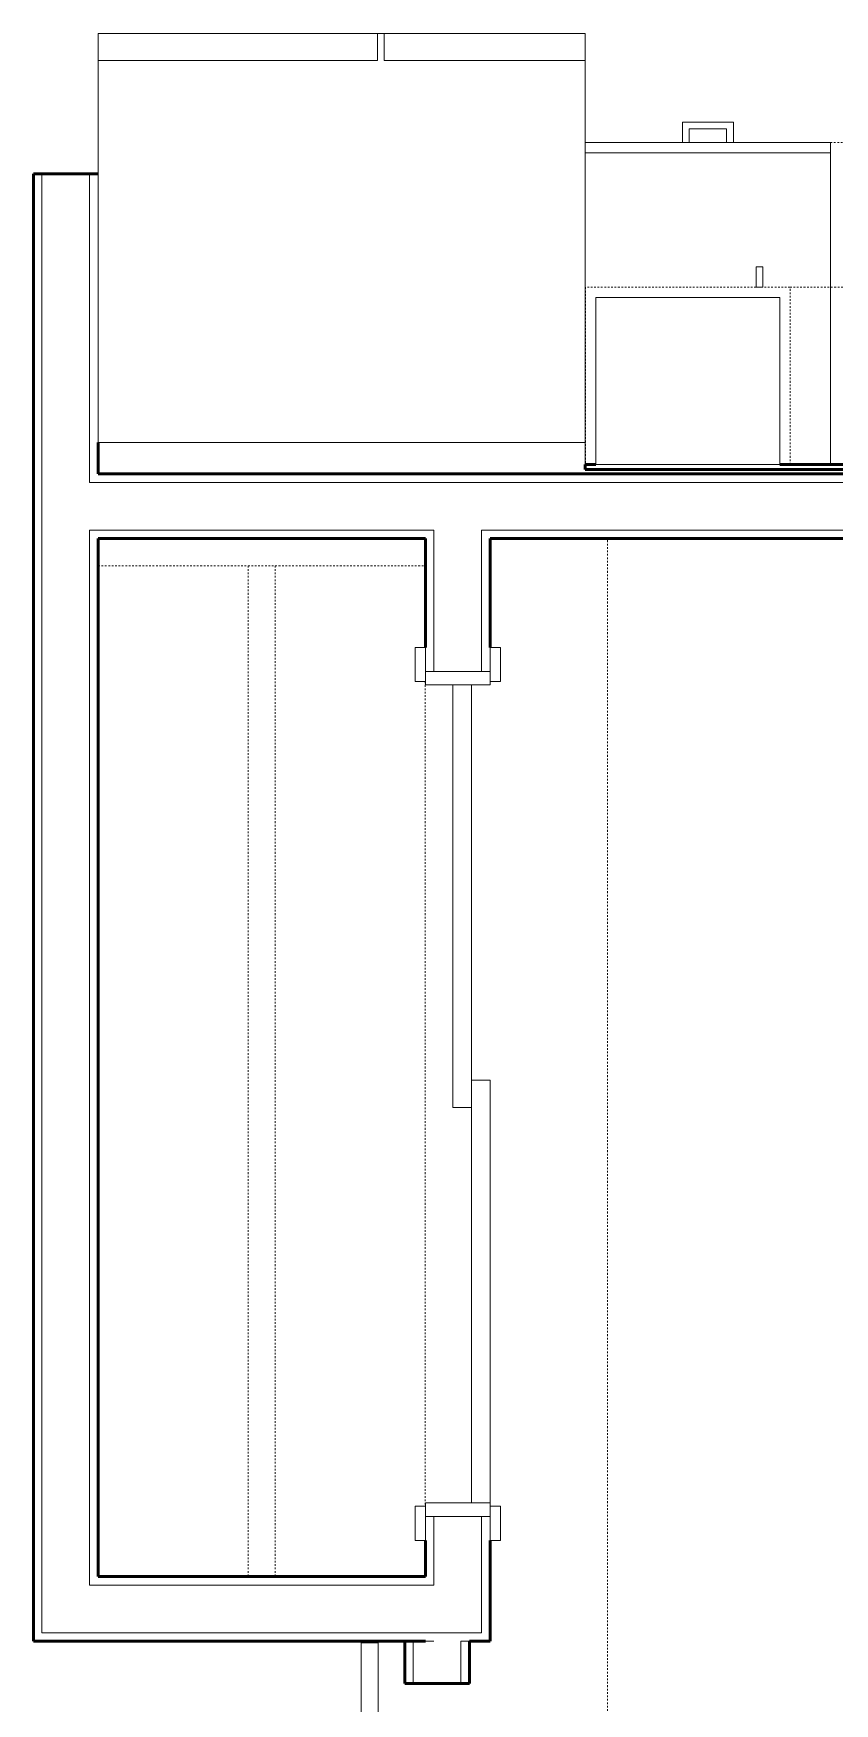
# Model space of a CAD drawing. Header units: inches. Extents: x -4217 to -1814, y 9706 to 12425.
# Drawn here: x -2674.7 to -2615.9, y 10561.3 to 10683.9 of the extents above; entities that cross this region are included whole.
import ezdxf

# ---------------------------------------------------------------- set-up
doc = ezdxf.new("R2010")
doc.units = ezdxf.units.IN
doc.header["$MEASUREMENT"] = 0
doc.linetypes.add('Dash', pattern=[0.25, 0.125, -0.125])
for name, color, linetype, lineweight in [('A-DOOR-1', 250, 'Continuous', 9), ('A-DOOR-2', 90, 'Continuous', 20), ('A-DOOR-4', 50, 'Continuous', 13), ('A-DOOR-FRAM-1', 90, 'Continuous', 20), ('A-WALL-3', 10, 'Continuous', 50), ('A-WALL-4', 50, 'Continuous', 13), ('I-FURN-HDLN-1', 250, 'Dash', 9), ('Q-CASE-3', 250, 'Continuous', 9), ('Q-CASE-4', 250, 'Dash', 9), ('Q-CASE-HDLN-1', 250, 'Dash', 9), ('Q-SPCQ-1', 250, 'Continuous', 9)]:
    doc.layers.add(name, color=color, linetype=linetype, lineweight=lineweight)

msp = doc.modelspace()

# ---------------------------------------------------------------- linework, layer by layer
at = {"layer": 'A-DOOR-1'}
for p, q in [((-2646.7006, 10638.80673), (-2645.9506, 10638.80673)), ((-2646.7006, 10636.30673), (-2646.7006, 10638.80673)), ((-2645.9506, 10638.80673), (-2645.9506, 10636.30673)), ((-2641.2006, 10638.80673), (-2640.4506, 10638.80673)), ((-2641.2006, 10636.30673), (-2641.2006, 10638.80673)), ((-2640.4506, 10638.80673), (-2640.4506, 10636.30673)), ((-2645.9506, 10636.30673), (-2646.7006, 10636.30673)), ((-2640.4506, 10636.30673), (-2641.2006, 10636.30673)), ((-2646.7006, 10575.80673), (-2645.9506, 10575.80673)), ((-2646.7006, 10573.30673), (-2646.7006, 10575.80673)), ((-2645.9506, 10575.80673), (-2645.9506, 10573.30673)), ((-2641.2006, 10575.80673), (-2640.4506, 10575.80673)), ((-2641.2006, 10573.30673), (-2641.2006, 10575.80673)), ((-2640.4506, 10575.80673), (-2640.4506, 10573.30673)), ((-2645.9506, 10573.30673), (-2646.7006, 10573.30673)), ((-2640.4506, 10573.30673), (-2641.2006, 10573.30673))]:
    msp.add_line(p, q, dxfattribs=at)
at = {"layer": 'A-DOOR-2'}
for p, q in [((-2643.9506, 10636.05673), (-2642.5756, 10636.05673)), ((-2643.9506, 10605.05673), (-2643.9506, 10636.05673)), ((-2642.5756, 10636.05673), (-2642.5756, 10605.05673)), ((-2642.5756, 10607.05673), (-2641.2006, 10607.05673)), ((-2642.5756, 10576.05673), (-2642.5756, 10607.05673)), ((-2641.2006, 10607.05673), (-2641.2006, 10576.05673)), ((-2642.5756, 10605.05673), (-2643.9506, 10605.05673)), ((-2641.2006, 10576.05673), (-2642.5756, 10576.05673))]:
    msp.add_line(p, q, dxfattribs=at)
at = {"layer": 'A-DOOR-4'}
for p, q in [((-2650.67166, 10565.7957), (-2650.67166, 10484.7957)), ((-2650.67166, 10565.7957), (-2650.04666, 10565.7957)), ((-2650.04666, 10565.7957), (-2649.42166, 10565.7957)), ((-2649.42166, 10484.7957), (-2649.42166, 10565.7957))]:
    msp.add_line(p, q, dxfattribs=at)
at = {"layer": 'A-DOOR-FRAM-1'}
for p, q in [((-2645.9506, 10637.05673), (-2641.2006, 10637.05673)), ((-2645.9506, 10636.05673), (-2645.9506, 10637.05673)), ((-2641.2006, 10637.05673), (-2641.2006, 10636.05673)), ((-2641.2006, 10636.05673), (-2645.9506, 10636.05673)), ((-2645.9506, 10576.05673), (-2641.2006, 10576.05673)), ((-2645.9506, 10575.05673), (-2645.9506, 10576.05673)), ((-2641.2006, 10576.05673), (-2641.2006, 10575.05673)), ((-2641.2006, 10575.05673), (-2645.9506, 10575.05673))]:
    msp.add_line(p, q, dxfattribs=at)
at = {"layer": 'A-WALL-3'}
for p, q in [((-2674.72374, 10673.55673), (-2674.72374, 10570.64756)), ((-2669.97374, 10673.55673), (-2674.72374, 10673.55673)), ((-2669.97374, 10651.5457), (-2669.97374, 10653.8582)), ((-2514.87374, 10651.5457), (-2669.97374, 10651.5457)), ((-2633.44573, 10652.2332), (-2634.22374, 10652.2332)), ((-2634.22374, 10652.2332), (-2634.22374, 10651.8582)), ((-2634.22374, 10651.8582), (-2516.12374, 10651.8582)), ((-2558.37374, 10652.2332), (-2619.94573, 10652.2332)), ((-2669.97374, 10646.7957), (-2645.9506, 10646.7957)), ((-2669.97374, 10570.64756), (-2669.97374, 10646.7957)), ((-2645.9506, 10646.7957), (-2645.9506, 10638.80673)), ((-2641.2006, 10638.80673), (-2641.2006, 10646.7957)), ((-2641.2006, 10646.7957), (-2514.87374, 10646.7957)), ((-2645.9506, 10573.30673), (-2645.9506, 10570.64756)), ((-2641.2006, 10565.89756), (-2641.2006, 10573.30673)), ((-2674.72374, 10570.64756), (-2674.72374, 10566.52256)), ((-2645.9506, 10570.64756), (-2669.97374, 10570.64756)), ((-2674.72374, 10566.52256), (-2674.72374, 10565.89756)), ((-2674.72374, 10565.89756), (-2645.9506, 10565.89756)), ((-2645.9506, 10565.89756), (-2647.47374, 10565.89756)), ((-2647.47374, 10565.89756), (-2647.47374, 10562.7957)), ((-2642.72374, 10562.7957), (-2642.72374, 10565.89756)), ((-2642.72374, 10565.89756), (-2641.8256, 10565.89756)), ((-2641.8256, 10565.89756), (-2641.2006, 10565.89756)), ((-2647.47374, 10562.7957), (-2642.72374, 10562.7957))]:
    msp.add_line(p, q, dxfattribs=at)
at = {"layer": 'A-WALL-4'}
for p, q in [((-2674.09874, 10570.64756), (-2674.09874, 10673.55673)), ((-2670.59874, 10650.9207), (-2670.59874, 10673.55673)), ((-2669.97374, 10650.9207), (-2670.59874, 10650.9207)), ((-2669.97374, 10650.9207), (-2514.87374, 10650.9207)), ((-2669.97374, 10647.4207), (-2670.59874, 10647.4207)), ((-2670.59874, 10570.64756), (-2670.59874, 10647.4207)), ((-2669.97374, 10647.4207), (-2645.3256, 10647.4207)), ((-2645.3256, 10646.7957), (-2645.3256, 10647.4207)), ((-2645.3256, 10646.7957), (-2645.3256, 10637.05673)), ((-2641.8256, 10646.7957), (-2641.8256, 10647.4207)), ((-2641.8256, 10647.4207), (-2514.87374, 10647.4207)), ((-2641.8256, 10646.7957), (-2641.8256, 10637.05673)), ((-2645.3256, 10575.05673), (-2645.3256, 10570.02256)), ((-2641.8256, 10575.05673), (-2641.8256, 10566.52256)), ((-2674.09874, 10570.02256), (-2674.09874, 10570.64756)), ((-2670.59874, 10570.02256), (-2670.59874, 10570.64756)), ((-2674.09874, 10566.52256), (-2674.09874, 10570.02256)), ((-2670.59874, 10570.02256), (-2645.9506, 10570.02256)), ((-2645.3256, 10570.02256), (-2645.9506, 10570.02256)), ((-2674.09874, 10566.52256), (-2645.9506, 10566.52256)), ((-2646.84874, 10565.89756), (-2646.84874, 10562.7957)), ((-2645.3256, 10566.52256), (-2645.9506, 10566.52256)), ((-2645.3256, 10565.89756), (-2645.9506, 10565.89756)), ((-2641.8256, 10566.52256), (-2645.3256, 10566.52256)), ((-2642.72374, 10565.89756), (-2643.34874, 10565.89756)), ((-2643.34874, 10565.89756), (-2643.34874, 10562.7957))]:
    msp.add_line(p, q, dxfattribs=at)
at = {"layer": 'I-FURN-HDLN-1'}
msp.add_line((-2632.59848, 10526.7957), (-2632.59848, 10646.7957), dxfattribs=at)
at = {"layer": 'Q-CASE-3'}
for p, q in [((-2623.34874, 10677.3582), (-2627.09874, 10677.3582)), ((-2627.09874, 10677.3582), (-2627.09874, 10675.8582)), ((-2623.34874, 10675.8582), (-2623.34874, 10677.3582)), ((-2626.59936, 10675.8582), (-2626.59936, 10676.85882)), ((-2626.59936, 10676.85882), (-2623.84811, 10676.85882)), ((-2623.84811, 10676.85882), (-2623.84811, 10675.8582)), ((-2634.22374, 10675.8582), (-2616.22374, 10675.8582)), ((-2616.22374, 10675.1082), (-2634.22374, 10675.1082)), ((-2626.59936, 10675.8582), (-2627.09874, 10675.8582)), ((-2623.84811, 10675.8582), (-2623.34874, 10675.8582)), ((-2616.22374, 10675.8582), (-2616.22374, 10675.1082)), ((-2616.22374, 10652.2332), (-2616.22374, 10675.1082)), ((-2621.19573, 10666.73245), (-2621.68418, 10666.73245)), ((-2621.68418, 10666.73245), (-2621.68418, 10665.2332)), ((-2621.19573, 10665.2332), (-2621.19573, 10666.73245)), ((-2621.19573, 10665.2332), (-2621.68418, 10665.2332)), ((-2633.44573, 10664.4832), (-2633.44573, 10652.2332)), ((-2619.94573, 10664.4832), (-2633.44573, 10664.4832)), ((-2619.94573, 10652.2332), (-2619.94573, 10664.4832)), ((-2634.22374, 10653.8582), (-2634.22374, 10652.2332)), ((-2633.44573, 10652.2332), (-2619.94573, 10652.2332))]:
    msp.add_line(p, q, dxfattribs=at)
at = {"layer": 'Q-CASE-4'}
for p, q in [((-2634.19573, 10665.2332), (-2634.19573, 10652.2332)), ((-2619.19573, 10665.2332), (-2634.19573, 10665.2332)), ((-2619.19573, 10652.2332), (-2619.19573, 10665.2332)), ((-2619.19573, 10665.2332), (-2589.19573, 10665.2332)), ((-2619.19573, 10652.2332), (-2619.19573, 10665.2332)), ((-2634.19573, 10652.2332), (-2619.19573, 10652.2332)), ((-2589.19573, 10652.2332), (-2619.19573, 10652.2332))]:
    msp.add_line(p, q, dxfattribs=at)
at = {"layer": 'Q-CASE-HDLN-1'}
for p, q in [((-2634.22374, 10675.8582), (-2590.45089, 10675.8582)), ((-2634.22374, 10652.2332), (-2634.22374, 10653.8582)), ((-2669.97374, 10570.64756), (-2669.97374, 10644.80673)), ((-2669.97374, 10644.80673), (-2645.97374, 10644.80673)), ((-2658.97374, 10644.80673), (-2658.97374, 10570.64756)), ((-2656.97374, 10644.80673), (-2656.97374, 10570.64756)), ((-2645.97374, 10644.80673), (-2645.97374, 10638.80673)), ((-2645.97374, 10636.30673), (-2645.97374, 10575.80673)), ((-2645.97374, 10573.30673), (-2645.97374, 10570.64756)), ((-2645.97374, 10570.64756), (-2669.97374, 10570.64756))]:
    msp.add_line(p, q, dxfattribs=at)
at = {"layer": 'Q-SPCQ-1'}
for p, q in [((-2634.22374, 10683.8582), (-2669.97374, 10683.8582)), ((-2669.97374, 10683.8582), (-2669.97374, 10653.8582)), ((-2669.97374, 10683.8582), (-2649.47374, 10683.8582)), ((-2669.97374, 10683.8582), (-2669.97374, 10681.8582)), ((-2649.47374, 10681.8582), (-2649.47374, 10683.8582)), ((-2648.97374, 10683.8582), (-2634.22374, 10683.8582)), ((-2648.97374, 10683.8582), (-2648.97374, 10681.8582)), ((-2634.22374, 10653.8582), (-2634.22374, 10683.8582)), ((-2634.22374, 10681.8582), (-2634.22374, 10683.8582)), ((-2649.47374, 10681.8582), (-2669.97374, 10681.8582)), ((-2634.22374, 10681.8582), (-2648.97374, 10681.8582)), ((-2669.97374, 10653.8582), (-2634.22374, 10653.8582))]:
    msp.add_line(p, q, dxfattribs=at)

doc.saveas('drawing.dxf')
